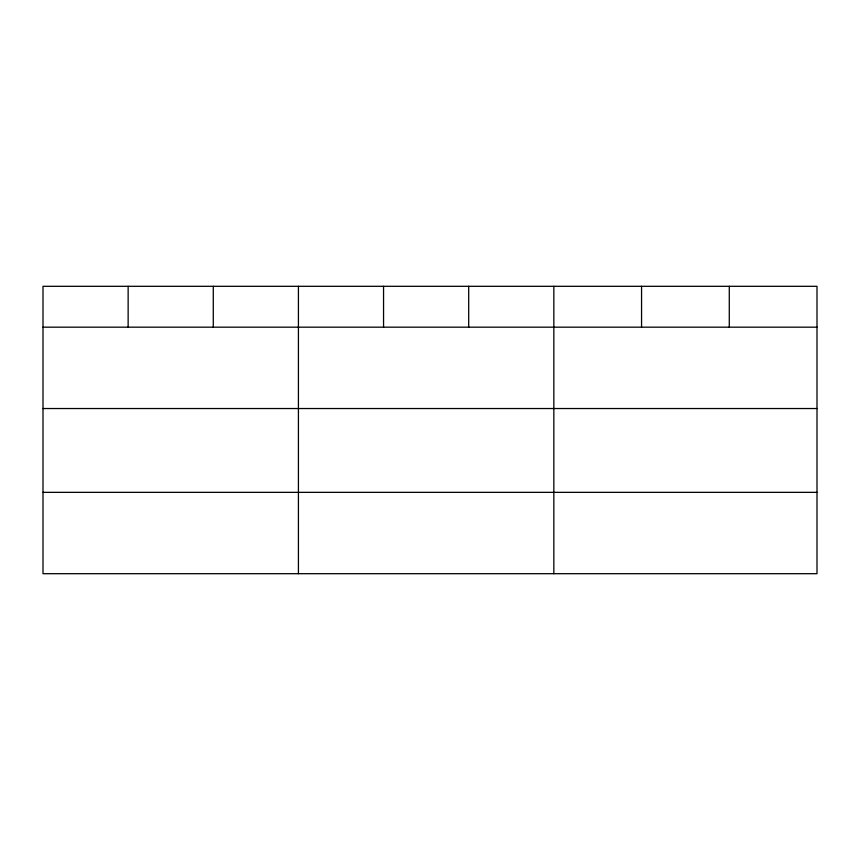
<?xml version="1.0" encoding="UTF-8"?>
<svg xmlns="http://www.w3.org/2000/svg" width="860" height="860" viewBox="0 0 860 860"><rect width="100%" height="100%" fill="white"/><g stroke="black" fill="none" stroke-linecap="round" stroke-linejoin="round"><path stroke-width="1.29" d="M817 408.532L817 286.305L43 286.305L43 573.695L817 573.695L817 408.532L43 408.532M43 327.176L817 327.176M43 492.35L817 492.35M729.28 286.305L729.28 327.176M641.56 286.305L641.56 327.176M553.84 286.305L553.84 573.695M468.7 286.305L468.7 327.176M383.56 286.305L383.56 327.176M298.42 286.305L298.42 573.695M213.28 286.305L213.28 327.176M128.14 286.305L128.14 327.176"/></g></svg>
